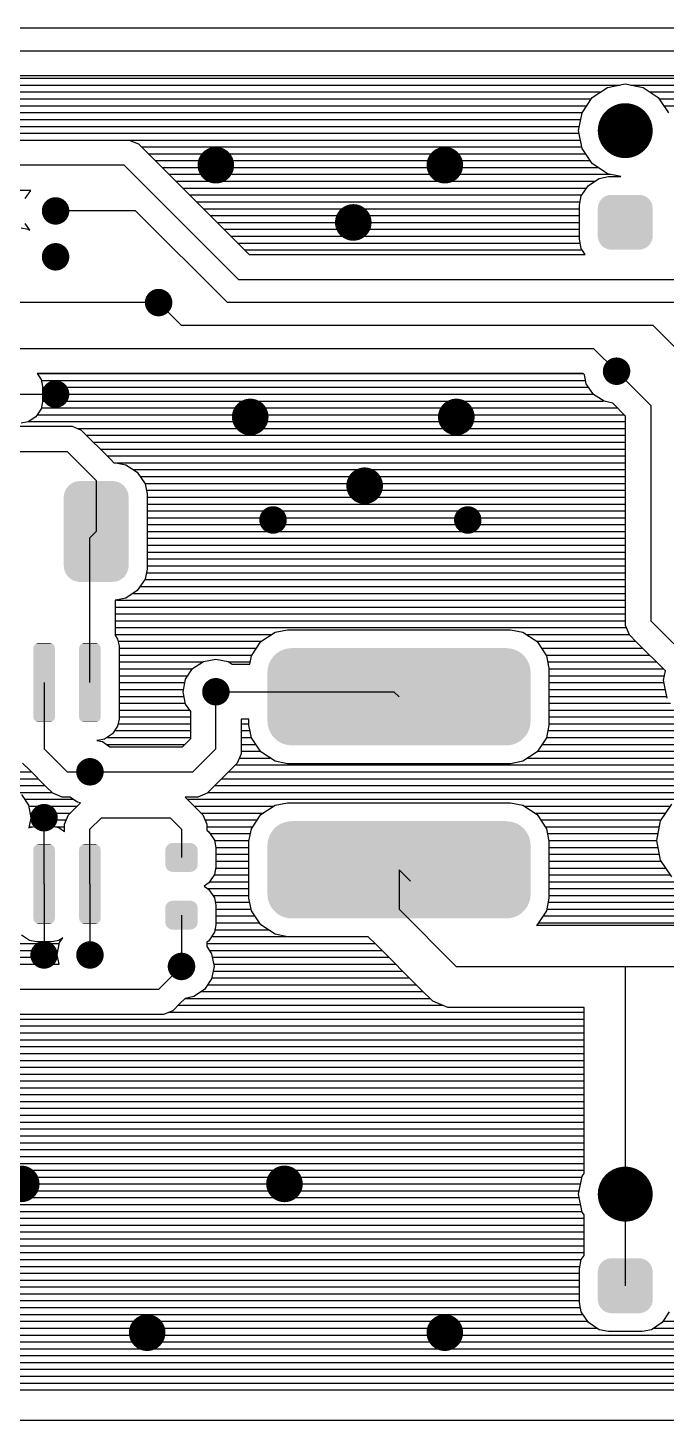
# Model space of a CAD drawing. Extents: x 295 to 953, y 10 to 290.
# Drawn here: x 660.7 to 706.7, y 71 to 171.4 of the extents above; entities that cross this region are included whole.
import ezdxf

# ---------------------------------------------------------------- set-up
doc = ezdxf.new("R2010")
doc.units = 0
doc.header["$LTSCALE"] = 5
doc.header["$MEASUREMENT"] = 0
doc.layers.get('0').update_dxf_attribs({"linetype": 'CONTINUOUS', "lineweight": 25})

msp = doc.modelspace()

# ---------------------------------------------------------------- linework, layer by layer
for p, q in [((658.43, 171.41), (717.17, 171.41)), ((604.9, 169.76), (710.56, 169.76)), ((605.48, 167.78), (709.98, 167.78)), ((709.81, 167.95), (605.65, 167.95)), ((604.49, 166.79), (702, 166.79)), ((604.99, 167.29), (703.37, 167.29)), ((701.38, 166.38), (702.47, 167.11)), ((702.47, 167.11), (703.76, 167.37)), ((703.76, 167.37), (705.05, 167.11)), ((704.15, 167.29), (709.98, 167.29)), ((705.05, 167.11), (706.14, 166.38)), ((705.52, 166.79), (708.6, 166.79)), ((603.5, 165.8), (700.99, 165.8)), ((603.99, 166.3), (701.32, 166.3)), ((700.65, 165.29), (701.38, 166.38)), ((706.14, 166.38), (706.87, 165.29)), ((706.2, 166.3), (707.93, 166.3)), ((706.53, 165.8), (707.6, 165.8)), ((603, 165.31), (700.66, 165.31)), ((656.43, 164.81), (700.56, 164.81)), ((700.39, 164), (700.65, 165.29)), ((656.99, 164.31), (700.46, 164.31)), ((657.31, 163.82), (700.43, 163.82)), ((700.65, 162.71), (700.39, 164)), ((657.41, 163.32), (667.99, 163.32)), ((667.99, 163.32), (700.53, 163.32)), ((667.99, 163.32), (668.66, 163.05)), ((668.66, 163.05), (676.64, 155.07)), ((668.88, 162.83), (700.62, 162.83)), ((701.38, 161.62), (700.65, 162.71)), ((669.37, 162.33), (700.9, 162.33)), ((669.87, 161.84), (701.23, 161.84)), ((667.64, 161.51), (654.46, 161.51)), ((675.89, 153.25), (667.64, 161.51)), ((670.36, 161.34), (701.79, 161.34)), ((670.86, 160.85), (702.67, 160.85)), ((702.47, 160.89), (701.38, 161.62)), ((701.87, 160.56), (702.55, 160.7)), ((703.44, 160.7), (702.47, 160.89)), ((702.55, 160.7), (703.44, 160.7)), ((660.89, 159.69), (657.41, 159.69)), ((660.5, 159.11), (660.89, 159.69)), ((671.36, 160.35), (701.56, 160.35)), ((671.85, 159.86), (700.97, 159.86)), ((700.59, 159.29), (701.11, 160.05)), ((701.11, 160.05), (701.87, 160.56)), ((672.35, 159.36), (700.64, 159.36)), ((672.84, 158.87), (700.51, 158.87)), ((700.46, 158.62), (700.59, 159.29)), ((668.46, 158.21), (662.68, 158.21)), ((675.07, 151.6), (668.46, 158.21)), ((673.34, 158.37), (700.46, 158.37)), ((673.83, 157.88), (700.46, 157.88)), ((700.46, 156.18), (700.46, 158.62)), ((660.2, 157), (660.7, 156.9)), ((660.83, 156.83), (660.5, 157.31)), ((660.7, 156.9), (660.83, 156.83)), ((660.73, 156.89), (660.78, 156.89)), ((674.33, 157.38), (700.46, 157.38)), ((674.82, 156.89), (700.46, 156.89)), ((675.32, 156.39), (700.46, 156.39)), ((675.81, 155.89), (700.51, 155.89)), ((700.59, 155.5), (700.46, 156.18)), ((676.31, 155.4), (700.66, 155.4)), ((676.64, 155.07), (700.88, 155.07)), ((700.88, 155.07), (700.59, 155.5)), ((739.24, 153.25), (675.89, 153.25)), ((670.11, 151.6), (657.57, 151.6)), ((671.76, 149.95), (670.11, 151.6)), ((765.05, 151.6), (675.07, 151.6)), ((705.78, 149.95), (671.76, 149.95)), ((709.9, 145.82), (705.78, 149.95)), ((657.57, 148.3), (701.48, 148.3)), ((701.48, 148.3), (703.13, 146.65)), ((703.13, 146.65), (705.61, 144.17)), ((661.36, 146.48), (700.73, 146.48)), ((700.73, 146.48), (661.36, 146.48)), ((661.36, 146.48), (661.65, 146.05)), ((661.65, 146.05), (661.75, 145.56)), ((661.66, 145.99), (700.91, 145.99)), ((700.83, 146.38), (700.73, 146.48)), ((700.95, 145.75), (700.83, 146.38)), ((701.46, 144.98), (700.95, 145.75)), ((657.57, 145), (662.68, 145)), ((658.06, 145), (661.75, 145)), ((661.75, 145.56), (661.75, 144.44)), ((661.75, 145.49), (701.12, 145.49)), ((661.75, 145), (701.46, 145)), ((702.23, 144.48), (701.46, 144.98)), ((661.65, 143.94), (661.26, 143.37)), ((661.75, 144.44), (661.65, 143.94)), ((661.66, 144.01), (703.21, 144.01)), ((661.75, 144.5), (702.18, 144.5)), ((702.86, 144.34), (702.23, 144.48)), ((703.79, 143.42), (702.86, 144.34)), ((705.61, 144.17), (705.61, 128.65)), ((648.05, 142.69), (663.87, 142.69)), ((660.7, 143), (660.2, 142.9)), ((661.26, 143.37), (660.7, 143)), ((660.73, 143.02), (703.79, 143.02)), ((661.36, 143.51), (703.7, 143.51)), ((663.87, 142.69), (664.53, 142.41)), ((703.79, 129.02), (703.79, 143.42)), ((664.27, 142.52), (703.79, 142.52)), ((664.53, 142.41), (666.65, 140.3)), ((664.92, 142.03), (703.79, 142.03)), ((644.52, 140.87), (663.51, 140.87)), ((665.62, 138.76), (663.51, 140.87)), ((665.41, 141.53), (703.79, 141.53)), ((665.91, 141.04), (703.79, 141.04)), ((666.4, 140.54), (703.79, 140.54)), ((666.65, 140.3), (666.89, 140.05)), ((666.89, 140.05), (667.04, 140.05)), ((667.04, 140.05), (667.76, 139.91)), ((667.08, 140.04), (703.79, 140.04)), ((667.76, 139.91), (668.58, 139.36)), ((665.62, 138.76), (665.62, 135.09)), ((668.3, 139.55), (703.79, 139.55)), ((668.58, 139.36), (669.14, 138.53)), ((668.79, 139.05), (703.79, 139.05)), ((669.12, 138.56), (703.79, 138.56)), ((669.14, 138.53), (669.28, 137.81)), ((669.23, 138.06), (703.79, 138.06)), ((669.28, 137.81), (669.28, 132.38)), ((669.28, 137.57), (703.79, 137.57)), ((669.28, 137.07), (703.79, 137.07)), ((669.28, 136.58), (703.79, 136.58)), ((669.28, 136.08), (703.79, 136.08)), ((669.28, 135.59), (703.79, 135.59)), ((665.16, 134.63), (665.62, 135.09)), ((665.16, 124.2), (665.16, 134.63)), ((669.28, 135.09), (703.79, 135.09)), ((669.28, 134.6), (703.79, 134.6)), ((669.28, 134.1), (703.79, 134.1)), ((669.28, 133.61), (703.79, 133.61)), ((669.28, 133.11), (703.79, 133.11)), ((669.28, 132.62), (703.79, 132.62)), ((669.14, 131.65), (668.58, 130.83)), ((669.12, 131.62), (703.79, 131.62)), ((669.28, 132.38), (669.14, 131.65)), ((669.23, 132.12), (703.79, 132.12)), ((668.58, 130.83), (667.76, 130.28)), ((668.3, 130.63), (703.79, 130.63)), ((668.79, 131.13), (703.79, 131.13)), ((667.04, 130.13), (666.98, 130.13)), ((666.98, 130.13), (666.98, 127.61)), ((666.98, 129.64), (703.79, 129.64)), ((667.76, 130.28), (667.04, 130.13)), ((667.08, 130.14), (703.79, 130.14)), ((666.98, 129.15), (703.79, 129.15)), ((666.98, 128.65), (703.79, 128.65)), ((703.79, 128.3), (703.79, 129.02)), ((705.61, 128.65), (709.9, 124.36)), ((666.98, 128.16), (703.85, 128.16)), ((666.98, 127.66), (678.27, 127.66)), ((666.98, 127.61), (667.16, 127.33)), ((677.49, 127.15), (678.51, 127.83)), ((678.51, 127.83), (679.41, 128.01)), ((679.41, 128.01), (695.49, 128.01)), ((695.49, 128.01), (696.38, 127.83)), ((696.38, 127.83), (697.4, 127.15)), ((696.62, 127.66), (704.05, 127.66)), ((704.06, 127.63), (703.79, 128.3)), ((704.58, 127.11), (704.06, 127.63)), ((667.16, 127.33), (667.26, 126.84)), ((667.19, 127.17), (677.53, 127.17)), ((667.26, 126.84), (667.26, 121.56)), ((667.26, 126.67), (677.18, 126.67)), ((676.82, 126.13), (677.49, 127.15)), ((697.36, 127.17), (704.53, 127.17)), ((697.4, 127.15), (698.08, 126.13)), ((697.71, 126.67), (705.02, 126.67)), ((706.67, 125.03), (704.58, 127.11)), ((667.26, 126.18), (676.85, 126.18)), ((667.26, 125.68), (673.29, 125.68)), ((672.57, 125.21), (673.34, 125.71)), ((673.34, 125.71), (674.24, 125.89)), ((674.24, 125.89), (675.14, 125.71)), ((675.14, 125.71), (675.43, 125.52)), ((675.19, 125.68), (676.72, 125.68)), ((676.69, 125.52), (676.82, 126.13)), ((698.04, 126.18), (705.52, 126.18)), ((698.08, 126.13), (698.26, 125.23)), ((698.17, 125.68), (706.01, 125.68)), ((667.26, 125.19), (672.56, 125.19)), ((667.26, 124.69), (672.23, 124.69)), ((672.06, 124.44), (672.57, 125.21)), ((675.43, 125.52), (676.69, 125.52)), ((698.26, 125.23), (698.26, 121.12)), ((698.26, 125.19), (706.51, 125.19)), ((698.26, 124.69), (706.6, 124.69)), ((706.53, 124.36), (706.67, 125.03)), ((661.86, 124.2), (661.86, 119.41)), ((667.26, 124.2), (672.02, 124.2)), ((667.26, 123.7), (671.92, 123.7)), ((671.88, 123.53), (672.06, 124.44)), ((672.06, 122.64), (671.88, 123.53)), ((674.24, 119.41), (674.24, 123.53)), ((674.24, 123.53), (687.08, 123.53)), ((687.08, 123.53), (687.45, 123.17)), ((698.26, 124.2), (706.57, 124.2)), ((698.26, 123.7), (706.67, 123.7)), ((706.79, 123.07), (706.53, 124.36)), ((667.26, 123.2), (671.95, 123.2)), ((667.26, 122.71), (672.05, 122.71)), ((672.43, 122.1), (672.06, 122.64)), ((698.26, 123.2), (706.77, 123.2)), ((698.26, 122.71), (707.03, 122.71)), ((667.26, 121.56), (667.16, 121.06)), ((667.26, 122.21), (672.34, 122.21)), ((667.26, 121.72), (672.43, 121.72)), ((672.43, 120.16), (672.43, 122.1)), ((676.63, 121.55), (676.06, 121.55)), ((676.06, 121.55), (676.06, 119.77)), ((676.63, 121.12), (676.63, 121.55)), ((698.26, 122.21), (707.36, 122.21)), ((698.26, 121.72), (707.91, 121.72)), ((666.78, 120.5), (666.22, 120.11)), ((667.16, 121.06), (666.78, 120.5)), ((666.94, 120.73), (672.43, 120.73)), ((667.19, 121.22), (672.43, 121.22)), ((676.06, 121.22), (676.63, 121.22)), ((676.06, 120.73), (676.71, 120.73)), ((676.82, 120.22), (676.63, 121.12)), ((698.26, 121.12), (698.08, 120.22)), ((698.18, 120.73), (708.09, 120.73)), ((698.26, 121.22), (708.09, 121.22)), ((665.72, 120.01), (665.66, 120.01)), ((665.66, 120.01), (666.06, 119.94)), ((666.22, 120.11), (665.72, 120.01)), ((666.06, 119.94), (666.6, 119.57)), ((666.36, 119.74), (672, 119.74)), ((666.4, 120.23), (672.43, 120.23)), ((666.6, 119.57), (671.84, 119.57)), ((671.84, 119.57), (672.43, 120.16)), ((676.06, 120.23), (676.81, 120.23)), ((676.06, 119.77), (676.06, 119.05)), ((676.06, 119.74), (677.13, 119.74)), ((677.49, 119.2), (676.82, 120.22)), ((698.08, 120.22), (697.4, 119.2)), ((697.76, 119.74), (708.09, 119.74)), ((698.08, 120.23), (708.09, 120.23)), ((661.86, 119.41), (663.51, 117.76)), ((672.59, 117.76), (674.24, 119.41)), ((676.06, 119.05), (675.78, 118.38)), ((675.93, 118.75), (678.17, 118.75)), ((676.06, 119.24), (677.46, 119.24)), ((678.51, 118.52), (677.49, 119.2)), ((679.41, 118.34), (678.51, 118.52)), ((696.38, 118.52), (695.49, 118.34)), ((697.4, 119.2), (696.38, 118.52)), ((696.72, 118.75), (708.09, 118.75)), ((697.43, 119.24), (708.09, 119.24)), ((631.36, 117.76), (660.94, 117.76)), ((660.83, 117.87), (660.31, 118.38)), ((661.96, 116.73), (660.83, 117.87)), ((663.51, 117.76), (665.16, 117.76)), ((665.16, 117.76), (672.59, 117.76)), ((675.78, 118.38), (674.13, 116.73)), ((675.15, 117.76), (708.09, 117.76)), ((675.65, 118.25), (708.09, 118.25)), ((695.49, 118.34), (679.41, 118.34)), ((631.36, 117.26), (661.44, 117.26)), ((658.78, 116.77), (661.93, 116.77)), ((662.48, 116.22), (661.96, 116.73)), ((674.13, 116.73), (673.61, 116.22)), ((674.16, 116.77), (708.09, 116.77)), ((674.66, 117.26), (708.09, 117.26)), ((660, 116.27), (662.43, 116.27)), ((660.22, 116.13), (660.73, 115.36)), ((660.45, 115.78), (663.97, 115.78)), ((663.15, 115.94), (662.48, 116.22)), ((663.71, 115.94), (663.15, 115.94)), ((664.26, 115.58), (663.71, 115.94)), ((664.13, 115.17), (664.44, 115.48)), ((664.49, 115.53), (664.26, 115.58)), ((664.44, 115.48), (664.49, 115.53)), ((672.95, 115.94), (672.02, 115.94)), ((672.02, 115.94), (673.3, 114.66)), ((672.18, 115.78), (707.64, 115.78)), ((673.61, 116.22), (672.95, 115.94)), ((673.67, 116.27), (708.09, 116.27)), ((678.51, 115.35), (679.41, 115.52)), ((679.41, 115.52), (695.49, 115.52)), ((695.49, 115.52), (696.38, 115.35)), ((660.73, 115.36), (660.91, 114.45)), ((660.74, 115.28), (664.24, 115.28)), ((660.84, 114.78), (663.75, 114.78)), ((663.34, 113.99), (663.62, 114.66)), ((663.62, 114.66), (664.13, 115.17)), ((672.68, 115.28), (678.42, 115.28)), ((673.17, 114.78), (677.68, 114.78)), ((673.3, 114.66), (673.58, 113.99)), ((676.82, 113.65), (677.49, 114.67)), ((677.49, 114.67), (678.51, 115.35)), ((696.38, 115.35), (697.4, 114.67)), ((696.48, 115.28), (707.02, 115.28)), ((697.22, 114.78), (706.69, 114.78)), ((697.4, 114.67), (698.08, 113.65)), ((706.31, 114.22), (707.12, 115.43)), ((660.91, 114.45), (660.76, 113.73)), ((660.76, 113.73), (660.8, 113.75)), ((660.78, 113.79), (661.03, 113.79)), ((660.8, 113.75), (661.3, 113.85)), ((660.87, 114.29), (663.46, 114.29)), ((661.3, 113.85), (662.41, 113.85)), ((661.86, 109.67), (661.86, 114.45)), ((661.86, 110.16), (661.86, 113.85)), ((662.41, 113.85), (662.92, 113.75)), ((662.68, 113.79), (663.34, 113.79)), ((662.92, 113.75), (663.34, 113.46)), ((663.34, 113.46), (663.34, 113.99)), ((665.16, 113.63), (665.99, 114.45)), ((665.16, 109.67), (665.16, 113.63)), ((665.99, 114.45), (670.94, 114.45)), ((670.94, 114.45), (671.76, 113.63)), ((671.76, 113.63), (671.76, 111.58)), ((673.46, 114.29), (677.25, 114.29)), ((673.58, 113.99), (673.58, 113.54)), ((673.58, 113.79), (676.91, 113.79)), ((673.58, 113.54), (673.74, 113.43)), ((676.63, 112.75), (676.82, 113.65)), ((697.65, 114.29), (706.36, 114.29)), ((697.98, 113.79), (706.23, 113.79)), ((698.08, 113.65), (698.26, 112.75)), ((706.03, 112.8), (706.31, 114.22)), ((673.74, 113.43), (674.14, 112.82)), ((673.83, 113.3), (676.74, 113.3)), ((674.14, 112.82), (674.25, 112.28)), ((674.15, 112.8), (676.65, 112.8)), ((676.63, 108.64), (676.63, 112.75)), ((698.15, 113.3), (706.13, 113.3)), ((698.25, 112.8), (706.03, 112.8)), ((698.26, 112.75), (698.26, 108.64)), ((706.31, 111.39), (706.03, 112.8)), ((674.25, 112.31), (676.63, 112.31)), ((674.25, 112.28), (674.25, 110.88)), ((674.25, 111.81), (676.63, 111.81)), ((698.26, 112.31), (706.13, 112.31)), ((698.26, 111.81), (706.23, 111.81)), ((674.25, 110.88), (674.14, 110.35)), ((674.24, 110.82), (676.63, 110.82)), ((674.25, 111.32), (676.63, 111.32)), ((687.45, 110.69), (687.45, 107.85)), ((687.45, 110.69), (688.27, 109.86)), ((698.26, 111.32), (706.36, 111.32)), ((698.26, 110.82), (706.69, 110.82)), ((707.12, 110.19), (706.31, 111.39)), ((661.86, 109.67), (661.86, 104.55)), ((665.16, 109.67), (665.16, 104.55)), ((673.74, 109.74), (673.39, 109.5)), ((673.39, 109.5), (673.74, 109.27)), ((674.14, 110.35), (673.74, 109.74)), ((673.81, 109.83), (676.63, 109.83)), ((674.14, 110.33), (676.63, 110.33)), ((698.26, 110.33), (707.02, 110.33)), ((698.26, 109.83), (707.64, 109.83)), ((661.86, 109.17), (661.86, 105.49)), ((673.64, 109.34), (676.63, 109.34)), ((673.74, 109.27), (674.14, 108.66)), ((674.02, 108.84), (676.63, 108.84)), ((674.14, 108.66), (674.25, 108.13)), ((676.82, 107.74), (676.63, 108.64)), ((698.26, 108.64), (698.08, 107.74)), ((698.26, 109.34), (708.55, 109.34)), ((698.26, 108.84), (841.9, 108.84)), ((674.21, 108.35), (676.69, 108.35)), ((674.25, 108.13), (674.25, 106.72)), ((674.25, 107.85), (676.79, 107.85)), ((677.49, 106.72), (676.82, 107.74)), ((687.45, 107.85), (691.58, 103.72)), ((698.08, 107.74), (697.4, 106.72)), ((698.1, 107.85), (840.91, 107.85)), ((698.2, 108.35), (841.41, 108.35)), ((671.76, 107.42), (671.76, 103.72)), ((674.25, 106.72), (674.14, 106.19)), ((674.25, 107.36), (677.07, 107.36)), ((674.25, 106.86), (677.4, 106.86)), ((678.51, 106.04), (677.49, 106.72)), ((697.4, 106.72), (697.36, 106.69)), ((697.36, 106.69), (839.76, 106.69)), ((697.49, 106.86), (839.92, 106.86)), ((697.82, 107.36), (840.42, 107.36)), ((660.8, 105.59), (660.23, 105.97)), ((661.3, 105.49), (660.8, 105.59)), ((662.41, 105.49), (661.3, 105.49)), ((662.92, 105.59), (662.41, 105.49)), ((662.8, 104.55), (662.98, 105.45)), ((663.2, 105.78), (662.92, 105.59)), ((662.98, 105.45), (663.2, 105.78)), ((673.74, 105.58), (673.58, 105.47)), ((673.58, 105.47), (673.58, 105.17)), ((674.14, 106.19), (673.74, 105.58)), ((673.94, 105.87), (679.36, 105.87)), ((674.18, 106.36), (678.03, 106.36)), ((679.41, 105.86), (678.51, 106.04)), ((685.23, 105.86), (679.41, 105.86)), ((685.77, 105.33), (685.23, 105.86)), ((657.44, 105.37), (662.97, 105.37)), ((657.54, 104.88), (662.87, 104.88)), ((662.94, 103.89), (662.8, 104.55)), ((673.58, 105.37), (685.72, 105.37)), ((673.58, 105.17), (673.94, 104.63)), ((673.77, 104.88), (686.21, 104.88)), ((673.94, 104.63), (674.12, 103.72)), ((689.05, 102.04), (685.77, 105.33)), ((657.47, 103.89), (662.94, 103.89)), ((657.47, 103.89), (662.94, 103.89)), ((657.57, 104.38), (662.84, 104.38)), ((671.76, 103.72), (670.11, 102.07)), ((674.12, 103.72), (673.94, 102.82)), ((673.98, 104.38), (686.71, 104.38)), ((674.08, 103.89), (687.2, 103.89)), ((691.58, 103.72), (703.76, 103.72)), ((703.76, 103.72), (840.99, 103.72)), ((703.76, 103.72), (703.76, 87.3)), ((673.94, 102.82), (673.43, 102.06)), ((673.95, 102.9), (688.2, 102.9)), ((674.05, 103.39), (687.7, 103.39)), ((670.11, 102.07), (619.76, 102.07)), ((672.03, 101.42), (671.65, 101.05)), ((672.66, 101.55), (672.03, 101.42)), ((673.43, 102.06), (672.66, 101.55)), ((673.2, 101.91), (689.19, 101.91)), ((673.66, 102.4), (688.69, 102.4)), ((689.89, 101.21), (689.05, 102.04)), ((671.14, 100.53), (670.47, 100.26)), ((670.87, 100.42), (700.79, 100.42)), ((671.65, 101.05), (671.14, 100.53)), ((671.52, 100.92), (690.59, 100.92)), ((672.02, 101.41), (689.68, 101.41)), ((690.98, 100.75), (689.89, 101.21)), ((700.79, 100.75), (690.98, 100.75)), ((700.79, 88.8), (700.79, 100.75)), ((590.87, 99.93), (700.79, 99.93)), ((590.88, 99.43), (700.79, 99.43)), ((670.47, 100.26), (619.4, 100.26)), ((590.87, 98.44), (700.79, 98.44)), ((590.88, 98.93), (700.79, 98.93)), ((590.76, 97.94), (700.79, 97.94)), ((593.71, 97.45), (700.79, 97.45)), ((594.3, 96.95), (700.79, 96.95)), ((594.63, 96.46), (700.79, 96.46)), ((594.77, 95.96), (700.79, 95.96)), ((594.87, 95.47), (700.79, 95.47)), ((594.63, 94.48), (700.79, 94.48)), ((594.77, 94.97), (700.79, 94.97)), ((593.71, 93.49), (700.79, 93.49)), ((594.3, 93.98), (700.79, 93.98)), ((554.21, 92.5), (700.79, 92.5)), ((590.06, 92.99), (700.79, 92.99)), ((554.71, 92), (700.79, 92)), ((642.4, 91.51), (700.79, 91.51)), ((643.31, 91.01), (700.79, 91.01)), ((643.93, 90.51), (700.79, 90.51)), ((644.27, 90.02), (700.79, 90.02)), ((644.6, 89.52), (700.79, 89.52)), ((644.72, 89.03), (700.79, 89.03)), ((644.82, 88.53), (700.64, 88.53)), ((700.39, 87.3), (700.65, 88.59)), ((700.65, 88.59), (700.79, 88.8)), ((644.82, 87.54), (700.45, 87.54)), ((644.92, 88.04), (700.54, 88.04)), ((644.6, 86.55), (700.55, 86.55)), ((644.72, 87.05), (700.45, 87.05)), ((700.65, 86.01), (700.39, 87.3)), ((703.76, 87.3), (703.76, 80.69)), ((643.93, 85.56), (700.79, 85.56)), ((644.27, 86.06), (700.64, 86.06)), ((700.79, 85.81), (700.65, 86.01)), ((700.79, 82.88), (700.79, 85.81)), ((642.4, 84.57), (700.79, 84.57)), ((643.31, 85.07), (700.79, 85.07)), ((566.3, 84.08), (700.79, 84.08)), ((566.4, 83.58), (700.79, 83.58)), ((566.4, 82.59), (700.6, 82.59)), ((566.5, 83.09), (700.79, 83.09)), ((700.46, 81.92), (700.59, 82.59)), ((700.59, 82.59), (700.79, 82.88)), ((566.17, 81.6), (700.46, 81.6)), ((566.3, 82.09), (700.49, 82.09)), ((700.46, 79.48), (700.46, 81.92)), ((565.51, 80.61), (700.46, 80.61)), ((565.84, 81.1), (700.46, 81.1)), ((563.98, 79.62), (700.46, 79.62)), ((564.89, 80.11), (700.46, 80.11)), ((700.59, 78.81), (700.46, 79.48)), ((555.36, 79.12), (700.53, 79.12)), ((555.36, 78.63), (700.71, 78.63)), ((701.11, 78.04), (700.59, 78.81)), ((706.93, 78.81), (706.42, 78.04)), ((555.36, 78.13), (701.04, 78.13)), ((555.36, 77.64), (701.7, 77.64)), ((701.87, 77.52), (701.11, 78.04)), ((702.55, 77.39), (701.87, 77.52)), ((704.98, 77.39), (702.55, 77.39)), ((705.66, 77.52), (704.98, 77.39)), ((706.42, 78.04), (705.66, 77.52)), ((705.82, 77.64), (709, 77.64)), ((706.48, 78.13), (708.25, 78.13)), ((555.36, 77.14), (760.09, 77.14)), ((555.44, 76.65), (760.09, 76.65)), ((555.69, 76.15), (760.09, 76.15)), ((556.19, 75.66), (759.95, 75.66)), ((556.68, 75.16), (759.6, 75.16)), ((557.18, 74.67), (759.1, 74.67)), ((557.67, 74.17), (758.61, 74.17)), ((558.17, 73.67), (758.11, 73.67)), ((597.47, 73.18), (757.27, 73.18)), ((529.28, 71), (763.28, 71))]:
    msp.add_line(p, q)
for points, const_width in [([(702.77, 164, 1), (704.75, 164, 1)], 1.98), ([(673.58, 161.51, 1), (674.9, 161.51, 1)], 1.32), ([(690.09, 161.51, 1), (691.41, 161.51, 1)], 1.32), ([(662.19, 158.21, 1), (663.18, 158.21, 1)], 0.991), ([(683.49, 157.38, 1), (684.81, 157.38, 1)], 1.32), ([(662.19, 154.9, 1), (663.18, 154.9, 1)], 0.991), ([(669.62, 151.6, 1), (670.61, 151.6, 1)], 0.991), ([(702.64, 146.65, 1), (703.63, 146.65, 1)], 0.991), ([(662.19, 145, 1), (663.18, 145, 1)], 0.991), ([(676.06, 143.35, 1), (677.38, 143.35, 1)], 1.32), ([(690.92, 143.35, 1), (692.24, 143.35, 1)], 1.32), ([(684.31, 138.39, 1), (685.63, 138.39, 1)], 1.32), ([(677.87, 135.92, 1), (678.86, 135.92, 1)], 0.991), ([(691.91, 135.92, 1), (692.9, 135.92, 1)], 0.991), ([(673.75, 123.53, 1), (674.74, 123.53, 1)], 0.991), ([(664.67, 117.76, 1), (665.66, 117.76, 1)], 0.991), ([(661.36, 114.45, 1), (662.35, 114.45, 1)], 0.991), ([(661.36, 104.55, 1), (662.35, 104.55, 1)], 0.991), ([(664.67, 104.55, 1), (665.66, 104.55, 1)], 0.991), ([(671.27, 103.72, 1), (672.26, 103.72, 1)], 0.991), ([(659.55, 88.04, 1), (660.87, 88.04, 1)], 1.32), ([(678.53, 88.04, 1), (679.85, 88.04, 1)], 1.32), ([(702.77, 87.3, 1), (704.75, 87.3, 1)], 1.98), ([(668.63, 77.31, 1), (669.95, 77.31, 1)], 1.32), ([(690.09, 77.31, 1), (691.41, 77.31, 1)], 1.32)]:
    msp.add_lwpolyline(points, format="xyb", close=True, dxfattribs=dict(const_width=const_width))
for points in [[(701.81, 158.61), (701.86, 158.78), (705.72, 158.61), (705.65, 158.78)], [(701.86, 158.78), (701.89, 158.83), (705.65, 158.78), (705.64, 158.83)], [(701.89, 158.83), (701.98, 158.98), (705.64, 158.83), (705.54, 158.98)], [(701.98, 158.98), (702.01, 159.02), (705.54, 158.98), (705.51, 159.02)], [(702.01, 159.02), (702.14, 159.15), (705.51, 159.02), (705.38, 159.15)], [(702.14, 159.15), (702.18, 159.17), (705.38, 159.15), (705.35, 159.17)], [(702.18, 159.17), (702.33, 159.27), (705.35, 159.17), (705.19, 159.27)], [(702.33, 159.27), (702.38, 159.29), (705.19, 159.27), (705.15, 159.29)], [(702.38, 159.29), (702.54, 159.35), (705.15, 159.29), (704.96, 159.35)], [(702.54, 159.35), (702.63, 159.36), (704.96, 159.35), (704.93, 159.36)], [(702.63, 159.36), (702.77, 159.37), (704.93, 159.36), (704.75, 159.37)], [(701.78, 158.38), (701.8, 158.57), (705.74, 158.38), (705.72, 158.57)], [(701.78, 156.4), (701.78, 158.38), (705.74, 156.4), (705.74, 158.38)], [(701.8, 158.57), (701.81, 158.61), (705.72, 158.57), (705.72, 158.61)], [(701.8, 156.22), (701.78, 156.4), (705.73, 156.22), (705.74, 156.4)], [(701.81, 156.18), (701.8, 156.22), (705.71, 156.18), (705.73, 156.22)], [(701.87, 156), (701.81, 156.18), (705.66, 156), (705.71, 156.18)], [(701.88, 155.96), (701.87, 156), (705.63, 155.96), (705.66, 156)], [(701.98, 155.81), (701.88, 155.96), (705.54, 155.81), (705.63, 155.96)], [(702.01, 155.77), (701.98, 155.81), (705.51, 155.77), (705.54, 155.81)], [(702.14, 155.64), (702.01, 155.77), (705.38, 155.64), (705.51, 155.77)], [(702.17, 155.61), (702.14, 155.64), (705.34, 155.61), (705.38, 155.64)], [(702.34, 155.52), (702.17, 155.61), (705.19, 155.52), (705.34, 155.61)], [(702.37, 155.5), (702.34, 155.52), (705.14, 155.5), (705.19, 155.52)], [(702.56, 155.44), (702.37, 155.5), (704.98, 155.44), (705.14, 155.5)], [(702.59, 155.43), (702.56, 155.44), (704.9, 155.43), (704.98, 155.44)], [(702.77, 155.41), (702.59, 155.43), (704.75, 155.41), (704.9, 155.43)], [(663.75, 138.5), (663.89, 138.58), (667.47, 138.5), (667.35, 138.58)], [(663.89, 138.58), (663.96, 138.63), (667.35, 138.58), (667.25, 138.63)], [(663.96, 138.63), (664.13, 138.68), (667.25, 138.63), (667.12, 138.68)], [(664.13, 138.68), (664.2, 138.7), (667.12, 138.68), (667, 138.7)], [(664.2, 138.7), (664.41, 138.73), (667, 138.7), (666.88, 138.73)], [(664.41, 138.73), (664.44, 138.73), (666.88, 138.73), (666.79, 138.73)], [(663.28, 137.65), (663.31, 137.81), (667.94, 137.65), (667.93, 137.81)], [(663.28, 137.56), (663.28, 137.65), (667.95, 137.56), (667.94, 137.65)], [(663.31, 137.81), (663.33, 137.9), (667.93, 137.81), (667.9, 137.9)], [(663.33, 137.9), (663.39, 138.04), (667.9, 137.9), (667.85, 138.04)], [(663.39, 138.04), (663.42, 138.13), (667.85, 138.04), (667.8, 138.13)], [(663.42, 138.13), (663.52, 138.26), (667.8, 138.13), (667.72, 138.26)], [(663.52, 138.26), (663.57, 138.33), (667.72, 138.26), (667.66, 138.33)], [(663.57, 138.33), (663.69, 138.44), (667.66, 138.33), (667.56, 138.44)], [(663.69, 138.44), (663.75, 138.5), (667.56, 138.44), (667.47, 138.5)], [(663.28, 132.62), (663.28, 137.56), (667.96, 132.62), (667.96, 137.56)], [(663.29, 132.53), (663.28, 132.62), (667.95, 132.53), (667.95, 132.62)], [(663.3, 132.38), (663.29, 132.53), (667.92, 132.38), (667.95, 132.53)], [(663.33, 132.29), (663.3, 132.38), (667.9, 132.29), (667.92, 132.38)], [(663.38, 132.14), (663.33, 132.29), (667.84, 132.14), (667.9, 132.29)], [(663.43, 132.06), (663.38, 132.14), (667.81, 132.06), (667.84, 132.14)], [(663.51, 131.93), (663.43, 132.06), (667.72, 131.93), (667.81, 132.06)], [(663.57, 131.85), (663.51, 131.93), (667.67, 131.85), (667.72, 131.93)], [(663.68, 131.74), (663.57, 131.85), (667.55, 131.74), (667.67, 131.85)], [(663.76, 131.68), (663.68, 131.74), (667.48, 131.68), (667.55, 131.74)], [(663.88, 131.6), (663.76, 131.68), (667.34, 131.6), (667.48, 131.68)], [(663.98, 131.56), (663.88, 131.6), (667.27, 131.56), (667.34, 131.6)], [(664.11, 131.5), (663.98, 131.56), (667.11, 131.5), (667.27, 131.56)], [(664.23, 131.48), (664.11, 131.5), (667.04, 131.48), (667.11, 131.5)], [(664.35, 131.46), (664.23, 131.48), (666.82, 131.46), (667.04, 131.48)], [(664.44, 131.45), (664.35, 131.46), (666.79, 131.45), (666.82, 131.46)], [(661.08, 126.7), (661.11, 126.81), (662.63, 126.7), (662.61, 126.81)], [(661.08, 126.67), (661.08, 126.7), (662.64, 126.67), (662.63, 126.7)], [(661.08, 121.73), (661.08, 126.67), (662.64, 121.73), (662.64, 126.67)], [(661.11, 126.81), (661.12, 126.84), (662.61, 126.81), (662.59, 126.84)], [(661.12, 126.84), (661.19, 126.93), (662.59, 126.84), (662.54, 126.93)], [(661.19, 126.93), (661.21, 126.95), (662.54, 126.93), (662.5, 126.95)], [(661.21, 126.95), (661.3, 127.01), (662.5, 126.95), (662.42, 127.01)], [(661.3, 127.01), (661.33, 127.03), (662.42, 127.01), (662.37, 127.03)], [(661.33, 127.03), (661.46, 127.05), (662.37, 127.03), (662.29, 127.05)], [(661.46, 127.05), (661.47, 127.05), (662.29, 127.05), (662.25, 127.05)], [(664.38, 126.7), (664.41, 126.81), (665.93, 126.7), (665.91, 126.81)], [(664.38, 126.67), (664.38, 126.7), (665.94, 126.67), (665.93, 126.7)], [(664.38, 121.73), (664.38, 126.67), (665.94, 121.73), (665.94, 126.67)], [(664.41, 126.81), (664.42, 126.84), (665.91, 126.81), (665.89, 126.84)], [(664.42, 126.84), (664.49, 126.93), (665.89, 126.84), (665.84, 126.93)], [(664.49, 126.93), (664.51, 126.95), (665.84, 126.93), (665.8, 126.95)], [(664.51, 126.95), (664.61, 127.01), (665.8, 126.95), (665.72, 127.01)], [(664.61, 127.01), (664.63, 127.03), (665.72, 127.01), (665.67, 127.03)], [(664.63, 127.03), (664.76, 127.05), (665.67, 127.03), (665.59, 127.05)], [(664.76, 127.05), (664.77, 127.05), (665.59, 127.05), (665.55, 127.05)], [(678.84, 126.45), (679.11, 126.57), (696.06, 126.45), (695.79, 126.57)], [(679.11, 126.57), (679.12, 126.58), (695.79, 126.57), (695.78, 126.58)], [(679.12, 126.58), (679.4, 126.65), (695.78, 126.58), (695.5, 126.65)], [(679.4, 126.65), (679.41, 126.65), (695.5, 126.65), (695.48, 126.65)], [(679.41, 126.65), (679.71, 126.68), (695.48, 126.65), (695.19, 126.68)], [(677.99, 125.24), (678.07, 125.53), (696.91, 125.24), (696.83, 125.53)], [(678.07, 125.54), (678.2, 125.8), (696.83, 125.54), (696.7, 125.8)], [(678.07, 125.53), (678.07, 125.54), (696.83, 125.53), (696.83, 125.54)], [(678.2, 125.81), (678.37, 126.05), (696.7, 125.81), (696.53, 126.05)], [(678.2, 125.8), (678.2, 125.81), (696.7, 125.8), (696.7, 125.81)], [(678.37, 126.05), (678.38, 126.06), (696.53, 126.05), (696.52, 126.06)], [(678.38, 126.06), (678.58, 126.27), (696.52, 126.06), (696.32, 126.27)], [(678.58, 126.27), (678.59, 126.27), (696.32, 126.27), (696.31, 126.27)], [(678.59, 126.27), (678.83, 126.44), (696.31, 126.27), (696.07, 126.44)], [(678.83, 126.44), (678.84, 126.45), (696.07, 126.44), (696.06, 126.45)], [(677.96, 124.93), (677.99, 125.23), (696.94, 124.93), (696.91, 125.23)], [(677.96, 121.41), (677.96, 124.93), (696.94, 121.41), (696.94, 124.93)], [(677.99, 125.23), (677.99, 125.24), (696.91, 125.23), (696.91, 125.24)], [(661.09, 121.69), (661.08, 121.73), (662.64, 121.69), (662.64, 121.73)], [(661.11, 121.58), (661.09, 121.69), (662.61, 121.58), (662.64, 121.69)], [(661.13, 121.55), (661.11, 121.58), (662.6, 121.55), (662.61, 121.58)], [(661.18, 121.46), (661.13, 121.55), (662.53, 121.46), (662.6, 121.55)], [(664.39, 121.69), (664.38, 121.73), (665.94, 121.69), (665.94, 121.73)], [(664.41, 121.58), (664.39, 121.69), (665.91, 121.58), (665.94, 121.69)], [(664.43, 121.55), (664.41, 121.58), (665.9, 121.55), (665.91, 121.58)], [(664.48, 121.46), (664.43, 121.55), (665.83, 121.46), (665.9, 121.55)], [(661.22, 121.44), (661.18, 121.46), (662.51, 121.44), (662.53, 121.46)], [(661.29, 121.38), (661.22, 121.44), (662.41, 121.38), (662.51, 121.44)], [(661.35, 121.36), (661.29, 121.38), (662.39, 121.36), (662.41, 121.38)], [(661.43, 121.34), (661.35, 121.36), (662.26, 121.34), (662.39, 121.36)], [(661.47, 121.34), (661.43, 121.34), (662.25, 121.34), (662.26, 121.34)], [(664.52, 121.44), (664.48, 121.46), (665.81, 121.44), (665.83, 121.46)], [(664.6, 121.38), (664.52, 121.44), (665.72, 121.38), (665.81, 121.44)], [(664.65, 121.36), (664.6, 121.38), (665.69, 121.36), (665.72, 121.38)], [(664.73, 121.34), (664.65, 121.36), (665.56, 121.34), (665.69, 121.36)], [(664.77, 121.34), (664.73, 121.34), (665.55, 121.34), (665.56, 121.34)], [(677.99, 121.11), (677.96, 121.41), (696.91, 121.11), (696.94, 121.41)], [(677.99, 121.1), (677.99, 121.11), (696.91, 121.1), (696.91, 121.11)], [(678.07, 120.82), (677.99, 121.1), (696.83, 120.82), (696.91, 121.1)], [(678.07, 120.81), (678.07, 120.82), (696.83, 120.81), (696.83, 120.82)], [(678.2, 120.54), (678.07, 120.81), (696.7, 120.54), (696.83, 120.81)], [(678.2, 120.53), (678.2, 120.54), (696.7, 120.53), (696.7, 120.54)], [(678.37, 120.29), (678.2, 120.53), (696.53, 120.29), (696.7, 120.53)], [(678.38, 120.28), (678.37, 120.29), (696.52, 120.28), (696.53, 120.29)], [(678.58, 120.08), (678.38, 120.28), (696.31, 120.08), (696.52, 120.28)], [(678.59, 120.07), (678.58, 120.08), (696.31, 120.07), (696.31, 120.08)], [(678.83, 119.9), (678.59, 120.07), (696.07, 119.9), (696.31, 120.07)], [(678.84, 119.9), (678.83, 119.9), (696.06, 119.9), (696.07, 119.9)], [(679.11, 119.77), (678.84, 119.9), (695.79, 119.77), (696.06, 119.9)], [(679.12, 119.77), (679.11, 119.77), (695.78, 119.77), (695.79, 119.77)], [(679.4, 119.69), (679.12, 119.77), (695.5, 119.69), (695.78, 119.77)], [(679.42, 119.69), (679.4, 119.69), (695.49, 119.69), (695.5, 119.69)], [(679.71, 119.66), (679.42, 119.69), (695.19, 119.66), (695.49, 119.69)], [(678.2, 113.33), (678.37, 113.57), (696.7, 113.33), (696.53, 113.57)], [(678.37, 113.57), (678.38, 113.58), (696.53, 113.57), (696.52, 113.58)], [(678.38, 113.58), (678.58, 113.78), (696.52, 113.58), (696.32, 113.78)], [(678.58, 113.78), (678.59, 113.79), (696.32, 113.78), (696.31, 113.79)], [(678.59, 113.79), (678.83, 113.96), (696.31, 113.79), (696.07, 113.96)], [(678.83, 113.96), (678.84, 113.97), (696.07, 113.96), (696.06, 113.97)], [(678.84, 113.97), (679.11, 114.09), (696.06, 113.97), (695.79, 114.09)], [(679.11, 114.09), (679.12, 114.09), (695.79, 114.09), (695.78, 114.09)], [(679.12, 114.09), (679.4, 114.17), (695.78, 114.09), (695.5, 114.17)], [(679.4, 114.17), (679.41, 114.17), (695.5, 114.17), (695.48, 114.17)], [(679.41, 114.17), (679.71, 114.2), (695.48, 114.17), (695.19, 114.2)], [(661.21, 112.42), (661.3, 112.48), (662.5, 112.42), (662.42, 112.48)], [(661.3, 112.48), (661.33, 112.5), (662.42, 112.48), (662.37, 112.5)], [(661.33, 112.5), (661.46, 112.52), (662.37, 112.5), (662.29, 112.52)], [(661.46, 112.52), (661.47, 112.53), (662.29, 112.52), (662.25, 112.53)], [(664.51, 112.42), (664.61, 112.48), (665.8, 112.42), (665.72, 112.48)], [(664.61, 112.48), (664.63, 112.5), (665.72, 112.48), (665.67, 112.5)], [(664.63, 112.5), (664.76, 112.52), (665.67, 112.5), (665.59, 112.52)], [(664.76, 112.52), (664.77, 112.53), (665.59, 112.52), (665.55, 112.53)], [(670.7, 112.41), (670.81, 112.52), (672.83, 112.41), (672.72, 112.52)], [(670.81, 112.52), (670.83, 112.53), (672.72, 112.52), (672.71, 112.53)], [(670.83, 112.53), (670.95, 112.59), (672.71, 112.53), (672.57, 112.59)], [(670.95, 112.59), (670.98, 112.6), (672.57, 112.59), (672.56, 112.6)], [(670.98, 112.6), (671.11, 112.62), (672.56, 112.6), (672.42, 112.62)], [(677.96, 112.45), (677.99, 112.75), (696.94, 112.45), (696.91, 112.75)], [(677.99, 112.76), (678.07, 113.04), (696.91, 112.76), (696.83, 113.04)], [(677.99, 112.75), (677.99, 112.76), (696.91, 112.75), (696.91, 112.76)], [(678.07, 113.05), (678.2, 113.32), (696.83, 113.05), (696.7, 113.32)], [(678.07, 113.04), (678.07, 113.05), (696.83, 113.04), (696.83, 113.05)], [(678.2, 113.32), (678.2, 113.33), (696.7, 113.32), (696.7, 113.33)], [(661.08, 112.17), (661.11, 112.28), (662.63, 112.17), (662.61, 112.28)], [(661.08, 112.14), (661.08, 112.17), (662.64, 112.14), (662.63, 112.17)], [(661.08, 107.2), (661.08, 112.14), (662.64, 107.2), (662.64, 112.14)], [(661.11, 112.28), (661.12, 112.31), (662.61, 112.28), (662.59, 112.31)], [(661.12, 112.31), (661.19, 112.4), (662.59, 112.31), (662.54, 112.4)], [(661.19, 112.4), (661.21, 112.42), (662.54, 112.4), (662.5, 112.42)], [(664.38, 112.17), (664.41, 112.28), (665.93, 112.17), (665.91, 112.28)], [(664.38, 112.14), (664.38, 112.17), (665.94, 112.14), (665.93, 112.17)], [(664.38, 107.2), (664.38, 112.14), (665.94, 107.2), (665.94, 112.14)], [(664.41, 112.28), (664.42, 112.31), (665.91, 112.28), (665.89, 112.31)], [(664.42, 112.31), (664.49, 112.4), (665.89, 112.31), (665.84, 112.4)], [(664.49, 112.4), (664.51, 112.42), (665.84, 112.4), (665.8, 112.42)], [(670.6, 112.1), (670.62, 112.25), (672.93, 112.1), (672.91, 112.25)], [(670.6, 111.06), (670.6, 112.1), (672.93, 111.06), (672.93, 112.1)], [(670.62, 112.25), (670.63, 112.27), (672.91, 112.25), (672.9, 112.27)], [(670.63, 112.27), (670.69, 112.4), (672.9, 112.27), (672.84, 112.4)], [(670.69, 112.4), (670.7, 112.41), (672.84, 112.4), (672.83, 112.41)], [(677.96, 108.93), (677.96, 112.45), (696.94, 108.93), (696.94, 112.45)], [(670.62, 110.91), (670.6, 111.06), (672.91, 110.91), (672.93, 111.06)], [(670.63, 110.9), (670.62, 110.91), (672.9, 110.9), (672.91, 110.91)], [(670.69, 110.76), (670.63, 110.9), (672.84, 110.76), (672.9, 110.9)], [(670.7, 110.75), (670.69, 110.76), (672.82, 110.75), (672.84, 110.76)], [(670.81, 110.65), (670.7, 110.75), (672.72, 110.65), (672.82, 110.75)], [(670.82, 110.64), (670.81, 110.65), (672.7, 110.64), (672.72, 110.65)], [(670.96, 110.57), (670.82, 110.64), (672.58, 110.57), (672.7, 110.64)], [(670.97, 110.56), (670.96, 110.57), (672.55, 110.56), (672.58, 110.57)], [(671.11, 110.54), (670.97, 110.56), (672.42, 110.54), (672.55, 110.56)], [(670.98, 108.44), (671.11, 108.46), (672.56, 108.44), (672.42, 108.46)], [(677.99, 108.63), (677.96, 108.93), (696.91, 108.63), (696.94, 108.93)], [(677.99, 108.62), (677.99, 108.63), (696.91, 108.62), (696.91, 108.63)], [(678.07, 108.34), (677.99, 108.62), (696.83, 108.34), (696.91, 108.62)], [(670.6, 107.94), (670.62, 108.09), (672.93, 107.94), (672.91, 108.09)], [(670.6, 106.9), (670.6, 107.94), (672.93, 106.9), (672.93, 107.94)], [(670.62, 108.09), (670.63, 108.11), (672.91, 108.09), (672.9, 108.11)], [(670.63, 108.11), (670.69, 108.24), (672.9, 108.11), (672.84, 108.24)], [(670.69, 108.24), (670.7, 108.25), (672.84, 108.24), (672.83, 108.25)], [(670.7, 108.25), (670.81, 108.36), (672.83, 108.25), (672.72, 108.36)], [(670.81, 108.36), (670.83, 108.37), (672.72, 108.36), (672.71, 108.37)], [(670.83, 108.37), (670.95, 108.43), (672.71, 108.37), (672.57, 108.43)], [(670.95, 108.43), (670.98, 108.44), (672.57, 108.43), (672.56, 108.44)], [(678.07, 108.33), (678.07, 108.34), (696.83, 108.33), (696.83, 108.34)], [(678.2, 108.06), (678.07, 108.33), (696.7, 108.06), (696.83, 108.33)], [(678.2, 108.05), (678.2, 108.06), (696.7, 108.05), (696.7, 108.06)], [(678.37, 107.81), (678.2, 108.05), (696.53, 107.81), (696.7, 108.05)], [(678.38, 107.8), (678.37, 107.81), (696.52, 107.8), (696.53, 107.81)], [(678.58, 107.6), (678.38, 107.8), (696.31, 107.6), (696.52, 107.8)], [(678.59, 107.59), (678.58, 107.6), (696.31, 107.59), (696.31, 107.6)], [(678.83, 107.42), (678.59, 107.59), (696.07, 107.42), (696.31, 107.59)], [(661.09, 107.16), (661.08, 107.2), (662.64, 107.16), (662.64, 107.2)], [(661.11, 107.06), (661.09, 107.16), (662.61, 107.06), (662.64, 107.16)], [(661.13, 107.02), (661.11, 107.06), (662.6, 107.02), (662.61, 107.06)], [(661.18, 106.93), (661.13, 107.02), (662.53, 106.93), (662.6, 107.02)], [(661.22, 106.91), (661.18, 106.93), (662.51, 106.91), (662.53, 106.93)], [(661.29, 106.85), (661.22, 106.91), (662.41, 106.85), (662.51, 106.91)], [(661.35, 106.83), (661.29, 106.85), (662.39, 106.83), (662.41, 106.85)], [(661.43, 106.81), (661.35, 106.83), (662.26, 106.81), (662.39, 106.83)], [(661.47, 106.81), (661.43, 106.81), (662.25, 106.81), (662.26, 106.81)], [(664.39, 107.16), (664.38, 107.2), (665.94, 107.16), (665.94, 107.2)], [(664.41, 107.06), (664.39, 107.16), (665.91, 107.06), (665.94, 107.16)], [(664.43, 107.02), (664.41, 107.06), (665.9, 107.02), (665.91, 107.06)], [(664.48, 106.93), (664.43, 107.02), (665.83, 106.93), (665.9, 107.02)], [(664.52, 106.91), (664.48, 106.93), (665.81, 106.91), (665.83, 106.93)], [(664.6, 106.85), (664.52, 106.91), (665.72, 106.85), (665.81, 106.91)], [(664.65, 106.83), (664.6, 106.85), (665.69, 106.83), (665.72, 106.85)], [(664.73, 106.81), (664.65, 106.83), (665.56, 106.81), (665.69, 106.83)], [(664.77, 106.81), (664.73, 106.81), (665.55, 106.81), (665.56, 106.81)], [(670.62, 106.75), (670.6, 106.9), (672.91, 106.75), (672.93, 106.9)], [(670.63, 106.74), (670.62, 106.75), (672.9, 106.74), (672.91, 106.75)], [(670.69, 106.6), (670.63, 106.74), (672.84, 106.6), (672.9, 106.74)], [(670.7, 106.59), (670.69, 106.6), (672.82, 106.59), (672.84, 106.6)], [(670.81, 106.49), (670.7, 106.59), (672.72, 106.49), (672.82, 106.59)], [(670.82, 106.48), (670.81, 106.49), (672.7, 106.48), (672.72, 106.49)], [(670.96, 106.41), (670.82, 106.48), (672.58, 106.41), (672.7, 106.48)], [(678.84, 107.41), (678.83, 107.42), (696.06, 107.41), (696.07, 107.42)], [(679.11, 107.29), (678.84, 107.41), (695.79, 107.29), (696.06, 107.41)], [(679.12, 107.29), (679.11, 107.29), (695.78, 107.29), (695.79, 107.29)], [(679.4, 107.21), (679.12, 107.29), (695.5, 107.21), (695.78, 107.29)], [(679.42, 107.21), (679.4, 107.21), (695.49, 107.21), (695.5, 107.21)], [(679.71, 107.18), (679.42, 107.21), (695.19, 107.18), (695.49, 107.21)], [(670.97, 106.4), (670.96, 106.41), (672.55, 106.4), (672.58, 106.41)], [(671.11, 106.38), (670.97, 106.4), (672.42, 106.38), (672.55, 106.4)], [(702.01, 82.32), (702.14, 82.45), (705.51, 82.32), (705.38, 82.45)], [(702.14, 82.45), (702.18, 82.48), (705.38, 82.45), (705.35, 82.48)], [(702.18, 82.48), (702.33, 82.57), (705.35, 82.48), (705.19, 82.57)], [(702.33, 82.57), (702.38, 82.59), (705.19, 82.57), (705.15, 82.59)], [(702.38, 82.59), (702.54, 82.65), (705.15, 82.59), (704.96, 82.65)], [(702.54, 82.65), (702.63, 82.66), (704.96, 82.65), (704.93, 82.66)], [(702.63, 82.66), (702.77, 82.68), (704.93, 82.66), (704.75, 82.68)], [(701.78, 81.69), (701.8, 81.87), (705.74, 81.69), (705.72, 81.87)], [(701.78, 79.7), (701.78, 81.69), (705.74, 79.7), (705.74, 81.69)], [(701.8, 81.87), (701.81, 81.91), (705.72, 81.87), (705.72, 81.91)], [(701.81, 81.91), (701.86, 82.09), (705.72, 81.91), (705.65, 82.09)], [(701.86, 82.09), (701.89, 82.13), (705.65, 82.09), (705.64, 82.13)], [(701.89, 82.13), (701.98, 82.28), (705.64, 82.13), (705.54, 82.28)], [(701.98, 82.28), (702.01, 82.32), (705.54, 82.28), (705.51, 82.32)], [(701.8, 79.52), (701.78, 79.7), (705.73, 79.52), (705.74, 79.7)], [(701.81, 79.48), (701.8, 79.52), (705.71, 79.48), (705.73, 79.52)], [(701.87, 79.3), (701.81, 79.48), (705.66, 79.3), (705.71, 79.48)], [(701.88, 79.26), (701.87, 79.3), (705.63, 79.26), (705.66, 79.3)], [(701.98, 79.11), (701.88, 79.26), (705.54, 79.11), (705.63, 79.26)], [(702.01, 79.07), (701.98, 79.11), (705.51, 79.07), (705.54, 79.11)], [(702.14, 78.94), (702.01, 79.07), (705.38, 78.94), (705.51, 79.07)], [(702.17, 78.91), (702.14, 78.94), (705.34, 78.91), (705.38, 78.94)], [(702.34, 78.82), (702.17, 78.91), (705.19, 78.82), (705.34, 78.91)], [(702.37, 78.8), (702.34, 78.82), (705.14, 78.8), (705.19, 78.82)], [(702.56, 78.74), (702.37, 78.8), (704.98, 78.74), (705.14, 78.8)], [(702.59, 78.73), (702.56, 78.74), (704.9, 78.73), (704.98, 78.74)], [(702.77, 78.71), (702.59, 78.73), (704.75, 78.71), (704.9, 78.73)]]:
    msp.add_solid(points)

doc.saveas('drawing.dxf')
